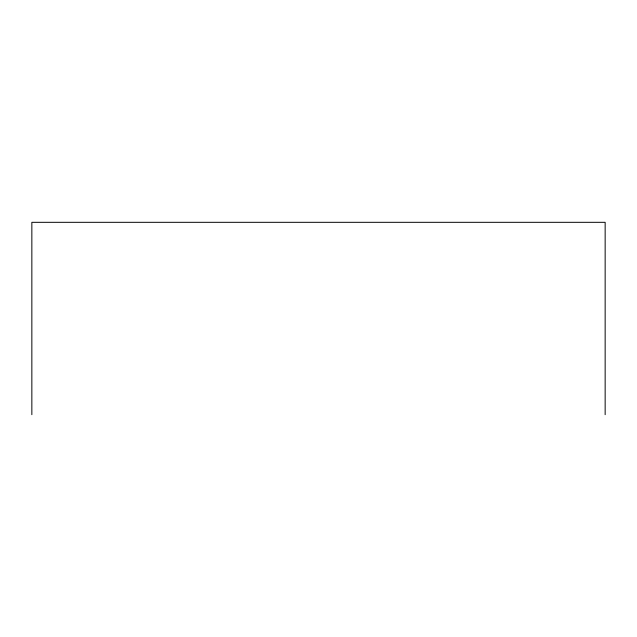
<?xml version="1.0" encoding="UTF-8"?>
<svg xmlns="http://www.w3.org/2000/svg" width="637" height="637" viewBox="0 0 637 637"><rect width="100%" height="100%" fill="white"/><g stroke="black" fill="none" stroke-linecap="round" stroke-linejoin="round"><path stroke-width="0.96" d="M605.15 414.679L605.15 222.321L31.85 222.321L31.85 414.679"/></g></svg>
